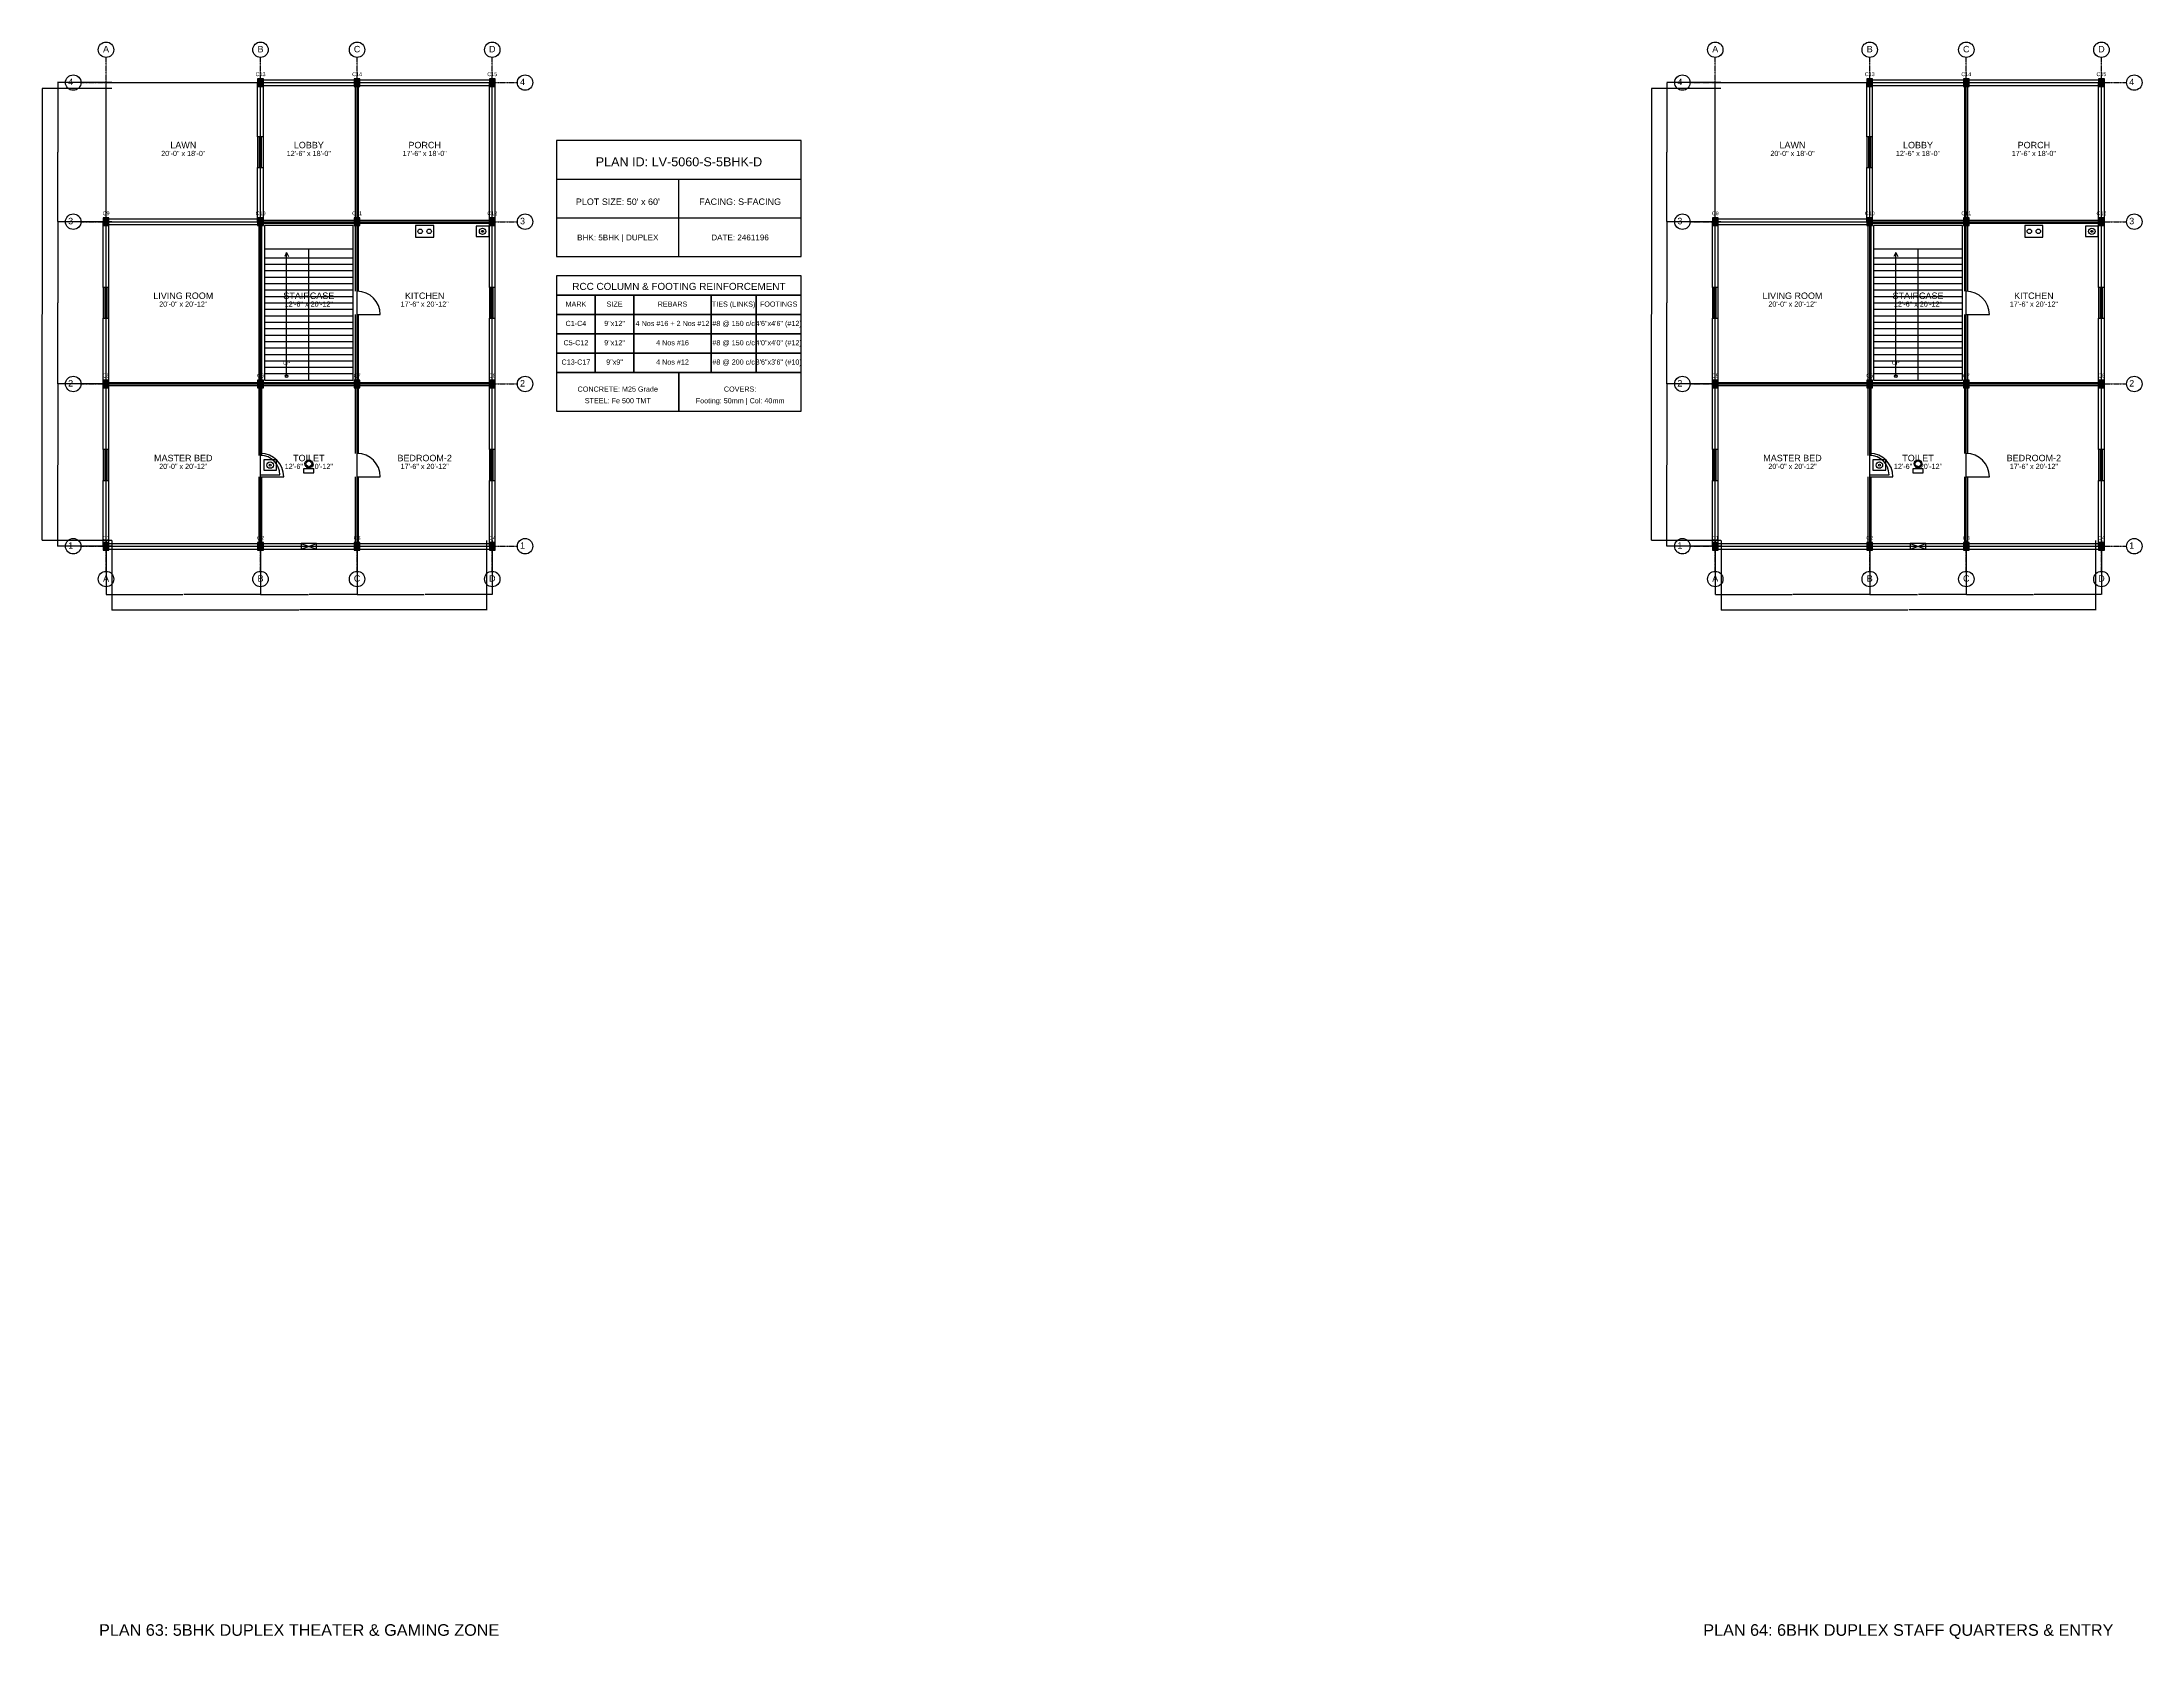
# Model space of a CAD drawing. Header units: inches. Extents: x -134 to 23580, y -99 to 23207.
# Drawn here: x 4900 to 8163, y 15803 to 18283 of the extents above; entities that cross this region are included whole.
import ezdxf
from ezdxf.enums import TextEntityAlignment as Align

# ---------------------------------------------------------------- set-up
doc = ezdxf.new("R2010")
doc.units = ezdxf.units.IN
doc.header["$MEASUREMENT"] = 0
doc.linetypes.add('CENTER', pattern=[2, 1.25, -0.25, 0.25, -0.25])
for name, color, linetype in [('A-COL-HATCH', 251, 'Continuous'), ('A-COLUMN', 1, 'Continuous'), ('A-DIM', 5, 'Continuous'), ('A-DOOR', 30, 'Continuous'), ('A-FIXTURE', 8, 'Continuous'), ('A-STAIR', 6, 'Continuous'), ('A-TEXT', 2, 'Continuous'), ('A-WALL-EXT', 7, 'Continuous'), ('A-WALL-INT', 9, 'Continuous'), ('A-WINDOW', 4, 'Continuous'), ('S-BEAM-FRAMING', 2, 'Continuous'), ('S-BUBBLE', 4, 'Continuous'), ('S-GRID-CENTER', 8, 'CENTER'), ('S-TABLE', 7, 'Continuous'), ('S-TEXT', 3, 'Continuous')]:
    doc.layers.add(name, color=color, linetype=linetype)
doc.styles.get("Standard").update_dxf_attribs({"font": 'arial.ttf'})
doc.dimstyles.get("Standard").update_dxf_attribs({"dimtxt": 0.18, "dimasz": 0.18, "dimexe": 0.18, "dimexo": 0.0625, "dimgap": 0.09, "dimtad": 0, "dimtih": 1, "dimtoh": 1, "dimdec": 4, "dimzin": 0, "dimdsep": 46, "dimtxsty": 'Standard', "dimcen": 0.09, "dimadec": 0, "dimazin": 0, "dimtfac": 1, "dimtdec": 4, "dimtofl": 0, "dimtmove": 0, "dimatfit": 3, "dimfxl": 1, "dimtolj": 1, "dimtzin": 0, "dimarcsym": 0})

# ---------------------------------------------------------------- blocks, each defined once
blk = doc.blocks.new('*D636')
at = {"layer": 'A-DIM', "color": 0, "lineweight": -2, "transparency": 16777216}
for p, q in [((5000, 17508.9), (5000, 17424.8)), ((5240, 17508.9), (5240, 17424.8)), ((5000.2, 17425), (5119.4, 17425)), ((5239.8, 17425), (5120.6, 17425))]:
    blk.add_line(p, q, dxfattribs=at)
at = {"layer": 'A-DIM', "color": 0, "transparency": 16777216}
for points in [[(5000.2, 17425), (5000.2, 17425), (5000, 17425)], [(5239.8, 17425), (5239.8, 17425), (5240, 17425)]]:
    blk.add_solid(points, dxfattribs=at)
at = {"layer": 'Defpoints', "color": 0, "transparency": 16777216}
for p in [(5000, 17509), (5240, 17509), (5240, 17425)]:
    blk.add_point(p, dxfattribs=at)
at = {"layer": 'A-DIM', "color": 0, "transparency": 16777216, "insert": (5120, 17425), "char_height": 0.18, "attachment_point": 5}
blk.add_mtext('\\A1;240.0000', dxfattribs=at)
blk = doc.blocks.new('*D637')
at = {"layer": 'A-DIM', "color": 0, "lineweight": -2, "transparency": 16777216}
for p, q in [((5240, 17508.9), (5240, 17424.8)), ((5390, 17508.9), (5390, 17424.8)), ((5240.2, 17425), (5314.4, 17425)), ((5389.8, 17425), (5315.6, 17425))]:
    blk.add_line(p, q, dxfattribs=at)
at = {"layer": 'A-DIM', "color": 0, "transparency": 16777216}
for points in [[(5240.2, 17425), (5240.2, 17425), (5240, 17425)], [(5389.8, 17425), (5389.8, 17425), (5390, 17425)]]:
    blk.add_solid(points, dxfattribs=at)
at = {"layer": 'Defpoints', "color": 0, "transparency": 16777216}
for p in [(5240, 17509), (5390, 17509), (5390, 17425)]:
    blk.add_point(p, dxfattribs=at)
at = {"layer": 'A-DIM', "color": 0, "transparency": 16777216, "insert": (5315, 17425), "char_height": 0.18, "attachment_point": 5}
blk.add_mtext('\\A1;150.0000', dxfattribs=at)
blk = doc.blocks.new('*D638')
at = {"layer": 'A-DIM', "color": 0, "lineweight": -2, "transparency": 16777216}
for p, q in [((5390, 17508.9), (5390, 17424.8)), ((5600, 17508.9), (5600, 17424.8)), ((5390.2, 17425), (5494.4, 17425)), ((5599.8, 17425), (5495.6, 17425))]:
    blk.add_line(p, q, dxfattribs=at)
at = {"layer": 'A-DIM', "color": 0, "transparency": 16777216}
for points in [[(5390.2, 17425), (5390.2, 17425), (5390, 17425)], [(5599.8, 17425), (5599.8, 17425), (5600, 17425)]]:
    blk.add_solid(points, dxfattribs=at)
at = {"layer": 'Defpoints', "color": 0, "transparency": 16777216}
for p in [(5390, 17509), (5600, 17509), (5600, 17425)]:
    blk.add_point(p, dxfattribs=at)
at = {"layer": 'A-DIM', "color": 0, "transparency": 16777216, "insert": (5495, 17425), "char_height": 0.18, "attachment_point": 5}
blk.add_mtext('\\A1;210.0000', dxfattribs=at)
blk = doc.blocks.new('*D639')
at = {"layer": 'A-DIM', "color": 0, "lineweight": -2, "transparency": 16777216}
for p, q in [((5009, 17508.9), (5009, 17400.8)), ((5591, 17508.9), (5591, 17400.8)), ((5009.2, 17401), (5299.4, 17401)), ((5590.8, 17401), (5300.6, 17401))]:
    blk.add_line(p, q, dxfattribs=at)
at = {"layer": 'A-DIM', "color": 0, "transparency": 16777216}
for points in [[(5009.2, 17401), (5009.2, 17401), (5009, 17401)], [(5590.8, 17401), (5590.8, 17401), (5591, 17401)]]:
    blk.add_solid(points, dxfattribs=at)
at = {"layer": 'Defpoints', "color": 0, "transparency": 16777216}
for p in [(5009, 17509), (5591, 17509), (5591, 17401)]:
    blk.add_point(p, dxfattribs=at)
at = {"layer": 'A-DIM', "color": 0, "transparency": 16777216, "insert": (5300, 17401), "char_height": 0.18, "attachment_point": 5}
blk.add_mtext('\\A1;582.0000', dxfattribs=at)
blk = doc.blocks.new('*D640')
at = {"layer": 'A-DIM', "color": 0, "lineweight": -2, "transparency": 16777216}
for p, q in [((5008.9, 17752), (4924.8, 17752)), ((4925, 17751.8), (4925, 17626.2)), ((4925, 17500.2), (4925, 17625.8)), ((5008.9, 17500), (4924.8, 17500))]:
    blk.add_line(p, q, dxfattribs=at)
at = {"layer": 'A-DIM', "color": 0, "transparency": 16777216}
for points in [[(4925, 17751.8), (4925, 17751.8), (4925, 17752)], [(4925, 17500.2), (4925, 17500.2), (4925, 17500)]]:
    blk.add_solid(points, dxfattribs=at)
at = {"layer": 'Defpoints', "color": 0, "transparency": 16777216}
for p in [(4925, 17752), (5009, 17752), (5009, 17500)]:
    blk.add_point(p, dxfattribs=at)
at = {"layer": 'A-DIM', "color": 0, "transparency": 16777216, "insert": (4925, 17626), "char_height": 0.18, "attachment_point": 5}
blk.add_mtext('\\A1;252.0000', dxfattribs=at)
blk = doc.blocks.new('*D641')
at = {"layer": 'A-DIM', "color": 0, "lineweight": -2, "transparency": 16777216}
for p, q in [((5008.9, 18004), (4924.8, 18004)), ((4925, 18003.8), (4925, 17878.2)), ((4925, 17752.2), (4925, 17877.8)), ((5008.9, 17752), (4924.8, 17752))]:
    blk.add_line(p, q, dxfattribs=at)
at = {"layer": 'A-DIM', "color": 0, "transparency": 16777216}
for points in [[(4925, 18003.8), (4925, 18003.8), (4925, 18004)], [(4925, 17752.2), (4925, 17752.2), (4925, 17752)]]:
    blk.add_solid(points, dxfattribs=at)
at = {"layer": 'Defpoints', "color": 0, "transparency": 16777216}
for p in [(4925, 18004), (5009, 18004), (5009, 17752)]:
    blk.add_point(p, dxfattribs=at)
at = {"layer": 'A-DIM', "color": 0, "transparency": 16777216, "insert": (4925, 17878), "char_height": 0.18, "attachment_point": 5}
blk.add_mtext('\\A1;252.0000', dxfattribs=at)
blk = doc.blocks.new('*D642')
at = {"layer": 'A-DIM', "color": 0, "lineweight": -2, "transparency": 16777216}
for p, q in [((5008.9, 18220), (4924.8, 18220)), ((4925, 18219.8), (4925, 18112.2)), ((4925, 18004.2), (4925, 18111.8)), ((5008.9, 18004), (4924.8, 18004))]:
    blk.add_line(p, q, dxfattribs=at)
at = {"layer": 'A-DIM', "color": 0, "transparency": 16777216}
for points in [[(4925, 18219.8), (4925, 18219.8), (4925, 18220)], [(4925, 18004.2), (4925, 18004.2), (4925, 18004)]]:
    blk.add_solid(points, dxfattribs=at)
at = {"layer": 'Defpoints', "color": 0, "transparency": 16777216}
for p in [(4925, 18220), (5009, 18220), (5009, 18004)]:
    blk.add_point(p, dxfattribs=at)
at = {"layer": 'A-DIM', "color": 0, "transparency": 16777216, "insert": (4925, 18112), "char_height": 0.18, "attachment_point": 5}
blk.add_mtext('\\A1;216.0000', dxfattribs=at)
blk = doc.blocks.new('*D643')
at = {"layer": 'A-DIM', "color": 0, "lineweight": -2, "transparency": 16777216}
for p, q in [((5008.9, 18211), (4900.8, 18211)), ((4901, 18210.8), (4901, 17860.2)), ((4901, 17509.2), (4901, 17859.8)), ((5008.9, 17509), (4900.8, 17509))]:
    blk.add_line(p, q, dxfattribs=at)
at = {"layer": 'A-DIM', "color": 0, "transparency": 16777216}
for points in [[(4901, 18210.8), (4901, 18210.8), (4901, 18211)], [(4901, 17509.2), (4901, 17509.2), (4901, 17509)]]:
    blk.add_solid(points, dxfattribs=at)
at = {"layer": 'Defpoints', "color": 0, "transparency": 16777216}
for p in [(4901, 18211), (5009, 18211), (5009, 17509)]:
    blk.add_point(p, dxfattribs=at)
at = {"layer": 'A-DIM', "color": 0, "transparency": 16777216, "insert": (4901, 17860), "char_height": 0.18, "attachment_point": 5}
blk.add_mtext('\\A1;702.0000', dxfattribs=at)
blk = doc.blocks.new('*D644')
at = {"layer": 'A-DIM', "color": 0, "lineweight": -2, "transparency": 16777216}
for p, q in [((7500, 17508.9), (7500, 17424.8)), ((7740, 17508.9), (7740, 17424.8)), ((7500.2, 17425), (7619.4, 17425)), ((7739.8, 17425), (7620.6, 17425))]:
    blk.add_line(p, q, dxfattribs=at)
at = {"layer": 'A-DIM', "color": 0, "transparency": 16777216}
for points in [[(7500.2, 17425), (7500.2, 17425), (7500, 17425)], [(7739.8, 17425), (7739.8, 17425), (7740, 17425)]]:
    blk.add_solid(points, dxfattribs=at)
at = {"layer": 'Defpoints', "color": 0, "transparency": 16777216}
for p in [(7500, 17509), (7740, 17509), (7740, 17425)]:
    blk.add_point(p, dxfattribs=at)
at = {"layer": 'A-DIM', "color": 0, "transparency": 16777216, "insert": (7620, 17425), "char_height": 0.18, "attachment_point": 5}
blk.add_mtext('\\A1;240.0000', dxfattribs=at)
blk = doc.blocks.new('*D645')
at = {"layer": 'A-DIM', "color": 0, "lineweight": -2, "transparency": 16777216}
for p, q in [((7740, 17508.9), (7740, 17424.8)), ((7890, 17508.9), (7890, 17424.8)), ((7740.2, 17425), (7814.4, 17425)), ((7889.8, 17425), (7815.6, 17425))]:
    blk.add_line(p, q, dxfattribs=at)
at = {"layer": 'A-DIM', "color": 0, "transparency": 16777216}
for points in [[(7740.2, 17425), (7740.2, 17425), (7740, 17425)], [(7889.8, 17425), (7889.8, 17425), (7890, 17425)]]:
    blk.add_solid(points, dxfattribs=at)
at = {"layer": 'Defpoints', "color": 0, "transparency": 16777216}
for p in [(7740, 17509), (7890, 17509), (7890, 17425)]:
    blk.add_point(p, dxfattribs=at)
at = {"layer": 'A-DIM', "color": 0, "transparency": 16777216, "insert": (7815, 17425), "char_height": 0.18, "attachment_point": 5}
blk.add_mtext('\\A1;150.0000', dxfattribs=at)
blk = doc.blocks.new('*D646')
at = {"layer": 'A-DIM', "color": 0, "lineweight": -2, "transparency": 16777216}
for p, q in [((7890, 17508.9), (7890, 17424.8)), ((8100, 17508.9), (8100, 17424.8)), ((7890.2, 17425), (7994.4, 17425)), ((8099.8, 17425), (7995.6, 17425))]:
    blk.add_line(p, q, dxfattribs=at)
at = {"layer": 'A-DIM', "color": 0, "transparency": 16777216}
for points in [[(7890.2, 17425), (7890.2, 17425), (7890, 17425)], [(8099.8, 17425), (8099.8, 17425), (8100, 17425)]]:
    blk.add_solid(points, dxfattribs=at)
at = {"layer": 'Defpoints', "color": 0, "transparency": 16777216}
for p in [(7890, 17509), (8100, 17509), (8100, 17425)]:
    blk.add_point(p, dxfattribs=at)
at = {"layer": 'A-DIM', "color": 0, "transparency": 16777216, "insert": (7995, 17425), "char_height": 0.18, "attachment_point": 5}
blk.add_mtext('\\A1;210.0000', dxfattribs=at)
blk = doc.blocks.new('*D647')
at = {"layer": 'A-DIM', "color": 0, "lineweight": -2, "transparency": 16777216}
for p, q in [((7509, 17508.9), (7509, 17400.8)), ((8091, 17508.9), (8091, 17400.8)), ((7509.2, 17401), (7799.4, 17401)), ((8090.8, 17401), (7800.6, 17401))]:
    blk.add_line(p, q, dxfattribs=at)
at = {"layer": 'A-DIM', "color": 0, "transparency": 16777216}
for points in [[(7509.2, 17401), (7509.2, 17401), (7509, 17401)], [(8090.8, 17401), (8090.8, 17401), (8091, 17401)]]:
    blk.add_solid(points, dxfattribs=at)
at = {"layer": 'Defpoints', "color": 0, "transparency": 16777216}
for p in [(7509, 17509), (8091, 17509), (8091, 17401)]:
    blk.add_point(p, dxfattribs=at)
at = {"layer": 'A-DIM', "color": 0, "transparency": 16777216, "insert": (7800, 17401), "char_height": 0.18, "attachment_point": 5}
blk.add_mtext('\\A1;582.0000', dxfattribs=at)
blk = doc.blocks.new('*D648')
at = {"layer": 'A-DIM', "color": 0, "lineweight": -2, "transparency": 16777216}
for p, q in [((7508.9, 17752), (7424.8, 17752)), ((7425, 17751.8), (7425, 17626.2)), ((7425, 17500.2), (7425, 17625.8)), ((7508.9, 17500), (7424.8, 17500))]:
    blk.add_line(p, q, dxfattribs=at)
at = {"layer": 'A-DIM', "color": 0, "transparency": 16777216}
for points in [[(7425, 17751.8), (7425, 17751.8), (7425, 17752)], [(7425, 17500.2), (7425, 17500.2), (7425, 17500)]]:
    blk.add_solid(points, dxfattribs=at)
at = {"layer": 'Defpoints', "color": 0, "transparency": 16777216}
for p in [(7425, 17752), (7509, 17752), (7509, 17500)]:
    blk.add_point(p, dxfattribs=at)
at = {"layer": 'A-DIM', "color": 0, "transparency": 16777216, "insert": (7425, 17626), "char_height": 0.18, "attachment_point": 5}
blk.add_mtext('\\A1;252.0000', dxfattribs=at)
blk = doc.blocks.new('*D649')
at = {"layer": 'A-DIM', "color": 0, "lineweight": -2, "transparency": 16777216}
for p, q in [((7508.9, 18004), (7424.8, 18004)), ((7425, 18003.8), (7425, 17878.2)), ((7425, 17752.2), (7425, 17877.8)), ((7508.9, 17752), (7424.8, 17752))]:
    blk.add_line(p, q, dxfattribs=at)
at = {"layer": 'A-DIM', "color": 0, "transparency": 16777216}
for points in [[(7425, 18003.8), (7425, 18003.8), (7425, 18004)], [(7425, 17752.2), (7425, 17752.2), (7425, 17752)]]:
    blk.add_solid(points, dxfattribs=at)
at = {"layer": 'Defpoints', "color": 0, "transparency": 16777216}
for p in [(7425, 18004), (7509, 18004), (7509, 17752)]:
    blk.add_point(p, dxfattribs=at)
at = {"layer": 'A-DIM', "color": 0, "transparency": 16777216, "insert": (7425, 17878), "char_height": 0.18, "attachment_point": 5}
blk.add_mtext('\\A1;252.0000', dxfattribs=at)
blk = doc.blocks.new('*D650')
at = {"layer": 'A-DIM', "color": 0, "lineweight": -2, "transparency": 16777216}
for p, q in [((7508.9, 18220), (7424.8, 18220)), ((7425, 18219.8), (7425, 18112.2)), ((7425, 18004.2), (7425, 18111.8)), ((7508.9, 18004), (7424.8, 18004))]:
    blk.add_line(p, q, dxfattribs=at)
at = {"layer": 'A-DIM', "color": 0, "transparency": 16777216}
for points in [[(7425, 18219.8), (7425, 18219.8), (7425, 18220)], [(7425, 18004.2), (7425, 18004.2), (7425, 18004)]]:
    blk.add_solid(points, dxfattribs=at)
at = {"layer": 'Defpoints', "color": 0, "transparency": 16777216}
for p in [(7425, 18220), (7509, 18220), (7509, 18004)]:
    blk.add_point(p, dxfattribs=at)
at = {"layer": 'A-DIM', "color": 0, "transparency": 16777216, "insert": (7425, 18112), "char_height": 0.18, "attachment_point": 5}
blk.add_mtext('\\A1;216.0000', dxfattribs=at)
blk = doc.blocks.new('*D651')
at = {"layer": 'A-DIM', "color": 0, "lineweight": -2, "transparency": 16777216}
for p, q in [((7508.9, 18211), (7400.8, 18211)), ((7401, 18210.8), (7401, 17860.2)), ((7401, 17509.2), (7401, 17859.8)), ((7508.9, 17509), (7400.8, 17509))]:
    blk.add_line(p, q, dxfattribs=at)
at = {"layer": 'A-DIM', "color": 0, "transparency": 16777216}
for points in [[(7401, 18210.8), (7401, 18210.8), (7401, 18211)], [(7401, 17509.2), (7401, 17509.2), (7401, 17509)]]:
    blk.add_solid(points, dxfattribs=at)
at = {"layer": 'Defpoints', "color": 0, "transparency": 16777216}
for p in [(7401, 18211), (7509, 18211), (7509, 17509)]:
    blk.add_point(p, dxfattribs=at)
at = {"layer": 'A-DIM', "color": 0, "transparency": 16777216, "insert": (7401, 17860), "char_height": 0.18, "attachment_point": 5}
blk.add_mtext('\\A1;702.0000', dxfattribs=at)

msp = doc.modelspace()

# ---------------------------------------------------------------- linework, layer by layer
at = {"layer": 'A-COL-HATCH'}
for points in [[(5235.5, 18214), (5244.5, 18214), (5235.5, 18226), (5244.5, 18226)], [(5385.5, 18214), (5394.5, 18214), (5385.5, 18226), (5394.5, 18226)], [(5595.5, 18214), (5604.5, 18214), (5595.5, 18226), (5604.5, 18226)], [(7735.5, 18214), (7744.5, 18214), (7735.5, 18226), (7744.5, 18226)], [(7885.5, 18214), (7894.5, 18214), (7885.5, 18226), (7894.5, 18226)], [(8095.5, 18214), (8104.5, 18214), (8095.5, 18226), (8104.5, 18226)], [(4995.5, 17998), (5004.5, 17998), (4995.5, 18010), (5004.5, 18010)], [(5235.5, 17998), (5244.5, 17998), (5235.5, 18010), (5244.5, 18010)], [(5385.5, 17998), (5394.5, 17998), (5385.5, 18010), (5394.5, 18010)], [(5595.5, 17998), (5604.5, 17998), (5595.5, 18010), (5604.5, 18010)], [(7495.5, 17998), (7504.5, 17998), (7495.5, 18010), (7504.5, 18010)], [(7735.5, 17998), (7744.5, 17998), (7735.5, 18010), (7744.5, 18010)], [(7885.5, 17998), (7894.5, 17998), (7885.5, 18010), (7894.5, 18010)], [(8095.5, 17998), (8104.5, 17998), (8095.5, 18010), (8104.5, 18010)], [(4995.5, 17746), (5004.5, 17746), (4995.5, 17758), (5004.5, 17758)], [(5235.5, 17746), (5244.5, 17746), (5235.5, 17758), (5244.5, 17758)], [(5385.5, 17746), (5394.5, 17746), (5385.5, 17758), (5394.5, 17758)], [(5595.5, 17746), (5604.5, 17746), (5595.5, 17758), (5604.5, 17758)], [(7495.5, 17746), (7504.5, 17746), (7495.5, 17758), (7504.5, 17758)], [(7735.5, 17746), (7744.5, 17746), (7735.5, 17758), (7744.5, 17758)], [(7885.5, 17746), (7894.5, 17746), (7885.5, 17758), (7894.5, 17758)], [(8095.5, 17746), (8104.5, 17746), (8095.5, 17758), (8104.5, 17758)], [(4995.5, 17494), (5004.5, 17494), (4995.5, 17506), (5004.5, 17506)], [(5235.5, 17494), (5244.5, 17494), (5235.5, 17506), (5244.5, 17506)], [(5385.5, 17494), (5394.5, 17494), (5385.5, 17506), (5394.5, 17506)], [(5595.5, 17494), (5604.5, 17494), (5595.5, 17506), (5604.5, 17506)], [(7495.5, 17494), (7504.5, 17494), (7495.5, 17506), (7504.5, 17506)], [(7735.5, 17494), (7744.5, 17494), (7735.5, 17506), (7744.5, 17506)], [(7885.5, 17494), (7894.5, 17494), (7885.5, 17506), (7894.5, 17506)], [(8095.5, 17494), (8104.5, 17494), (8095.5, 17506), (8104.5, 17506)]]:
    msp.add_solid(points, dxfattribs=at)
at = {"layer": 'A-COLUMN'}
for points in [[(5235.5, 18214), (5244.5, 18214), (5244.5, 18226), (5235.5, 18226)], [(5385.5, 18214), (5394.5, 18214), (5394.5, 18226), (5385.5, 18226)], [(5595.5, 18214), (5604.5, 18214), (5604.5, 18226), (5595.5, 18226)], [(7735.5, 18214), (7744.5, 18214), (7744.5, 18226), (7735.5, 18226)], [(7885.5, 18214), (7894.5, 18214), (7894.5, 18226), (7885.5, 18226)], [(8095.5, 18214), (8104.5, 18214), (8104.5, 18226), (8095.5, 18226)], [(4995.5, 17998), (5004.5, 17998), (5004.5, 18010), (4995.5, 18010)], [(5235.5, 17998), (5244.5, 17998), (5244.5, 18010), (5235.5, 18010)], [(5385.5, 17998), (5394.5, 17998), (5394.5, 18010), (5385.5, 18010)], [(5595.5, 17998), (5604.5, 17998), (5604.5, 18010), (5595.5, 18010)], [(7495.5, 17998), (7504.5, 17998), (7504.5, 18010), (7495.5, 18010)], [(7735.5, 17998), (7744.5, 17998), (7744.5, 18010), (7735.5, 18010)], [(7885.5, 17998), (7894.5, 17998), (7894.5, 18010), (7885.5, 18010)], [(8095.5, 17998), (8104.5, 17998), (8104.5, 18010), (8095.5, 18010)], [(4995.5, 17746), (5004.5, 17746), (5004.5, 17758), (4995.5, 17758)], [(5235.5, 17746), (5244.5, 17746), (5244.5, 17758), (5235.5, 17758)], [(5385.5, 17746), (5394.5, 17746), (5394.5, 17758), (5385.5, 17758)], [(5595.5, 17746), (5604.5, 17746), (5604.5, 17758), (5595.5, 17758)], [(7495.5, 17746), (7504.5, 17746), (7504.5, 17758), (7495.5, 17758)], [(7735.5, 17746), (7744.5, 17746), (7744.5, 17758), (7735.5, 17758)], [(7885.5, 17746), (7894.5, 17746), (7894.5, 17758), (7885.5, 17758)], [(8095.5, 17746), (8104.5, 17746), (8104.5, 17758), (8095.5, 17758)], [(4995.5, 17494), (5004.5, 17494), (5004.5, 17506), (4995.5, 17506)], [(5235.5, 17494), (5244.5, 17494), (5244.5, 17506), (5235.5, 17506)], [(5385.5, 17494), (5394.5, 17494), (5394.5, 17506), (5385.5, 17506)], [(5595.5, 17494), (5604.5, 17494), (5604.5, 17506), (5595.5, 17506)], [(7495.5, 17494), (7504.5, 17494), (7504.5, 17506), (7495.5, 17506)], [(7735.5, 17494), (7744.5, 17494), (7744.5, 17506), (7735.5, 17506)], [(7885.5, 17494), (7894.5, 17494), (7894.5, 17506), (7885.5, 17506)], [(8095.5, 17494), (8104.5, 17494), (8104.5, 17506), (8095.5, 17506)]]:
    msp.add_lwpolyline(points, close=True, dxfattribs=at)
at = {"layer": 'A-DOOR'}
for p, q in [((5390, 17860), (5426, 17860)), ((7890, 17860), (7926, 17860)), ((5240, 17611), (5270, 17611)), ((5240, 17608), (5276, 17608)), ((5390, 17608), (5426, 17608)), ((7740, 17611), (7770, 17611)), ((7740, 17608), (7776, 17608)), ((7890, 17608), (7926, 17608))]:
    msp.add_line(p, q, dxfattribs=at)
for centre, radius in [((5390, 17860), 36), ((7890, 17860), 36), ((5240, 17608), 36), ((5240, 17611), 30), ((5390, 17608), 36), ((7740, 17608), 36), ((7740, 17611), 30), ((7890, 17608), 36)]:
    msp.add_arc(centre, radius, 0, 90, dxfattribs=at)
at = {"layer": 'A-FIXTURE'}
for points in [[(5481, 17980), (5509, 17980), (5509, 17998), (5481, 17998)], [(5575, 17981), (5595, 17981), (5595, 17997), (5575, 17997)], [(7981, 17980), (8009, 17980), (8009, 17998), (7981, 17998)], [(8075, 17981), (8095, 17981), (8095, 17997), (8075, 17997)], [(5245, 17618), (5265, 17618), (5265, 17634), (5245, 17634)], [(5307, 17614), (5323, 17614), (5323, 17620), (5307, 17620)], [(7745, 17618), (7765, 17618), (7765, 17634), (7745, 17634)], [(7807, 17614), (7823, 17614), (7823, 17620), (7807, 17620)]]:
    msp.add_lwpolyline(points, close=True, dxfattribs=at)
for centre, radius in [((5488, 17989), 3.5), ((5502, 17989), 3.5), ((5585, 17989), 5), ((5585, 17989), 1.5), ((7988, 17989), 3.5), ((8002, 17989), 3.5), ((8085, 17989), 5), ((8085, 17989), 1.5), ((5255, 17626), 5), ((5255, 17626), 1.5), ((5315, 17628), 6), ((5315, 17628), 4.5), ((7755, 17626), 5), ((7755, 17626), 1.5), ((7815, 17628), 6), ((7815, 17628), 4.5)]:
    msp.add_circle(centre, radius, dxfattribs=at)
at = {"layer": 'A-STAIR'}
for p, q in [((5246, 17962), (5384, 17962)), ((5246, 17948), (5315, 17948)), ((5280.5, 17956), (5277.5, 17950)), ((5280.5, 17764), (5280.5, 17956)), ((5280.5, 17956), (5283.5, 17950)), ((5315, 17758), (5315, 17962)), ((5315, 17948), (5384, 17948)), ((7746, 17962), (7884, 17962)), ((7746, 17948), (7815, 17948)), ((7780.5, 17956), (7777.5, 17950)), ((7780.5, 17764), (7780.5, 17956)), ((7780.5, 17956), (7783.5, 17950)), ((7815, 17758), (7815, 17962)), ((7815, 17948), (7884, 17948)), ((5246, 17938), (5315, 17938)), ((5246, 17928), (5315, 17928)), ((5246, 17918), (5315, 17918)), ((5315, 17938), (5384, 17938)), ((5315, 17928), (5384, 17928)), ((5315, 17918), (5384, 17918)), ((7746, 17938), (7815, 17938)), ((7746, 17928), (7815, 17928)), ((7746, 17918), (7815, 17918)), ((7815, 17938), (7884, 17938)), ((7815, 17928), (7884, 17928)), ((7815, 17918), (7884, 17918)), ((5246, 17908), (5315, 17908)), ((5246, 17898), (5315, 17898)), ((5246, 17888), (5315, 17888)), ((5315, 17908), (5384, 17908)), ((5315, 17898), (5384, 17898)), ((5315, 17888), (5384, 17888)), ((7746, 17908), (7815, 17908)), ((7746, 17898), (7815, 17898)), ((7746, 17888), (7815, 17888)), ((7815, 17908), (7884, 17908)), ((7815, 17898), (7884, 17898)), ((7815, 17888), (7884, 17888)), ((5246, 17878), (5315, 17878)), ((5246, 17868), (5315, 17868)), ((5246, 17858), (5315, 17858)), ((5246, 17848), (5315, 17848)), ((5315, 17878), (5384, 17878)), ((5315, 17868), (5384, 17868)), ((5315, 17858), (5384, 17858)), ((5315, 17848), (5384, 17848)), ((7746, 17878), (7815, 17878)), ((7746, 17868), (7815, 17868)), ((7746, 17858), (7815, 17858)), ((7746, 17848), (7815, 17848)), ((7815, 17878), (7884, 17878)), ((7815, 17868), (7884, 17868)), ((7815, 17858), (7884, 17858)), ((7815, 17848), (7884, 17848)), ((5246, 17838), (5315, 17838)), ((5246, 17828), (5315, 17828)), ((5246, 17818), (5315, 17818)), ((5315, 17838), (5384, 17838)), ((5315, 17828), (5384, 17828)), ((5315, 17818), (5384, 17818)), ((7746, 17838), (7815, 17838)), ((7746, 17828), (7815, 17828)), ((7746, 17818), (7815, 17818)), ((7815, 17838), (7884, 17838)), ((7815, 17828), (7884, 17828)), ((7815, 17818), (7884, 17818)), ((5246, 17808), (5315, 17808)), ((5246, 17798), (5315, 17798)), ((5246, 17788), (5315, 17788)), ((5315, 17808), (5384, 17808)), ((5315, 17798), (5384, 17798)), ((5315, 17788), (5384, 17788)), ((7746, 17808), (7815, 17808)), ((7746, 17798), (7815, 17798)), ((7746, 17788), (7815, 17788)), ((7815, 17808), (7884, 17808)), ((7815, 17798), (7884, 17798)), ((7815, 17788), (7884, 17788)), ((5246, 17778), (5315, 17778)), ((5246, 17768), (5315, 17768)), ((5315, 17778), (5384, 17778)), ((5315, 17768), (5384, 17768)), ((7746, 17778), (7815, 17778)), ((7746, 17768), (7815, 17768)), ((7815, 17778), (7884, 17778)), ((7815, 17768), (7884, 17768))]:
    msp.add_line(p, q, dxfattribs=at)
for points in [[(5246, 17758), (5384, 17758), (5384, 17998), (5246, 17998)], [(7746, 17758), (7884, 17758), (7884, 17998), (7746, 17998)]]:
    msp.add_lwpolyline(points, close=True, dxfattribs=at)
for centre in [(5280.5, 17764), (7780.5, 17764)]:
    msp.add_circle(centre, 2, dxfattribs=at)
at = {"layer": 'A-WALL-EXT'}
for p, q in [((5235.5, 18136), (5235.5, 18220)), ((5240, 18224.5), (5390, 18224.5)), ((5240, 18215.5), (5390, 18215.5)), ((5244.5, 18136), (5244.5, 18220)), ((5390, 18224.5), (5600, 18224.5)), ((5390, 18215.5), (5600, 18215.5)), ((5595.5, 18004), (5595.5, 18220)), ((5604.5, 18004), (5604.5, 18220)), ((7735.5, 18136), (7735.5, 18220)), ((7740, 18224.5), (7890, 18224.5)), ((7740, 18215.5), (7890, 18215.5)), ((7744.5, 18136), (7744.5, 18220)), ((7890, 18224.5), (8100, 18224.5)), ((7890, 18215.5), (8100, 18215.5)), ((8095.5, 18004), (8095.5, 18220)), ((8104.5, 18004), (8104.5, 18220)), ((5235.5, 18004), (5235.5, 18088)), ((5244.5, 18004), (5244.5, 18088)), ((7735.5, 18004), (7735.5, 18088)), ((7744.5, 18004), (7744.5, 18088)), ((5700, 18070), (6080, 18070)), ((5890, 17950), (5890, 18070)), ((5700, 18010), (6080, 18010)), ((4995.5, 17902), (4995.5, 18004)), ((5000, 18008.5), (5240, 18008.5)), ((5000, 17999.5), (5240, 17999.5)), ((5004.5, 17902), (5004.5, 18004)), ((5595.5, 17902), (5595.5, 18004)), ((5604.5, 17902), (5604.5, 18004)), ((7495.5, 17902), (7495.5, 18004)), ((7500, 18008.5), (7740, 18008.5)), ((7500, 17999.5), (7740, 17999.5)), ((7504.5, 17902), (7504.5, 18004)), ((8095.5, 17902), (8095.5, 18004)), ((8104.5, 17902), (8104.5, 18004)), ((4995.5, 17752), (4995.5, 17854)), ((5004.5, 17752), (5004.5, 17854)), ((5595.5, 17752), (5595.5, 17854)), ((5604.5, 17752), (5604.5, 17854)), ((7495.5, 17752), (7495.5, 17854)), ((7504.5, 17752), (7504.5, 17854)), ((8095.5, 17752), (8095.5, 17854)), ((8104.5, 17752), (8104.5, 17854)), ((4995.5, 17650), (4995.5, 17752)), ((5004.5, 17650), (5004.5, 17752)), ((5595.5, 17650), (5595.5, 17752)), ((5604.5, 17650), (5604.5, 17752)), ((7495.5, 17650), (7495.5, 17752)), ((7504.5, 17650), (7504.5, 17752)), ((8095.5, 17650), (8095.5, 17752)), ((8104.5, 17650), (8104.5, 17752)), ((4995.5, 17500), (4995.5, 17602)), ((5004.5, 17500), (5004.5, 17602)), ((5595.5, 17500), (5595.5, 17602)), ((5604.5, 17500), (5604.5, 17602)), ((7495.5, 17500), (7495.5, 17602)), ((7504.5, 17500), (7504.5, 17602)), ((8095.5, 17500), (8095.5, 17602)), ((8104.5, 17500), (8104.5, 17602)), ((5000, 17504.5), (5240, 17504.5)), ((5000, 17495.5), (5240, 17495.5)), ((5240, 17504.5), (5303, 17504.5)), ((5240, 17495.5), (5303, 17495.5)), ((5327, 17504.5), (5390, 17504.5)), ((5327, 17495.5), (5390, 17495.5)), ((5390, 17504.5), (5600, 17504.5)), ((5390, 17495.5), (5600, 17495.5)), ((7500, 17504.5), (7740, 17504.5)), ((7500, 17495.5), (7740, 17495.5)), ((7740, 17504.5), (7803, 17504.5)), ((7740, 17495.5), (7803, 17495.5)), ((7827, 17504.5), (7890, 17504.5)), ((7827, 17495.5), (7890, 17495.5)), ((7890, 17504.5), (8100, 17504.5)), ((7890, 17495.5), (8100, 17495.5))]:
    msp.add_line(p, q, dxfattribs=at)
msp.add_lwpolyline([(5700, 17950), (6080, 17950), (6080, 18130), (5700, 18130)], close=True, dxfattribs=at)
at = {"layer": 'A-WALL-INT'}
for p, q in [((5387.75, 18004), (5387.75, 18220)), ((5392.25, 18004), (5392.25, 18220)), ((7887.75, 18004), (7887.75, 18220)), ((7892.25, 18004), (7892.25, 18220)), ((5237.75, 17752), (5237.75, 18004)), ((5240, 18006.25), (5390, 18006.25)), ((5240, 18001.75), (5390, 18001.75)), ((5242.25, 17752), (5242.25, 18004)), ((5387.75, 17896), (5387.75, 18004)), ((5390, 18006.25), (5600, 18006.25)), ((5390, 18001.75), (5600, 18001.75)), ((5392.25, 17896), (5392.25, 18004)), ((7737.75, 17752), (7737.75, 18004)), ((7740, 18006.25), (7890, 18006.25)), ((7740, 18001.75), (7890, 18001.75)), ((7742.25, 17752), (7742.25, 18004)), ((7887.75, 17896), (7887.75, 18004)), ((7890, 18006.25), (8100, 18006.25)), ((7890, 18001.75), (8100, 18001.75)), ((7892.25, 17896), (7892.25, 18004)), ((5387.75, 17752), (5387.75, 17860)), ((5392.25, 17752), (5392.25, 17860)), ((7887.75, 17752), (7887.75, 17860)), ((7892.25, 17752), (7892.25, 17860)), ((5000, 17754.25), (5240, 17754.25)), ((5000, 17749.75), (5240, 17749.75)), ((5237.75, 17641), (5237.75, 17752)), ((5240, 17754.25), (5390, 17754.25)), ((5240, 17749.75), (5390, 17749.75)), ((5242.25, 17641), (5242.25, 17752)), ((5387.75, 17644), (5387.75, 17752)), ((5390, 17754.25), (5600, 17754.25)), ((5390, 17749.75), (5600, 17749.75)), ((5392.25, 17644), (5392.25, 17752)), ((7500, 17754.25), (7740, 17754.25)), ((7500, 17749.75), (7740, 17749.75)), ((7737.75, 17641), (7737.75, 17752)), ((7740, 17754.25), (7890, 17754.25)), ((7740, 17749.75), (7890, 17749.75)), ((7742.25, 17641), (7742.25, 17752)), ((7887.75, 17644), (7887.75, 17752)), ((7890, 17754.25), (8100, 17754.25)), ((7890, 17749.75), (8100, 17749.75)), ((7892.25, 17644), (7892.25, 17752)), ((5237.75, 17500), (5237.75, 17608)), ((5242.25, 17500), (5242.25, 17608)), ((5387.75, 17500), (5387.75, 17608)), ((5392.25, 17500), (5392.25, 17608)), ((7737.75, 17500), (7737.75, 17608)), ((7742.25, 17500), (7742.25, 17608)), ((7887.75, 17500), (7887.75, 17608)), ((7892.25, 17500), (7892.25, 17608))]:
    msp.add_line(p, q, dxfattribs=at)
at = {"layer": 'A-WINDOW'}
for p, q in [((5238.5, 18088), (5238.5, 18136)), ((5241.5, 18088), (5241.5, 18136)), ((7738.5, 18088), (7738.5, 18136)), ((7741.5, 18088), (7741.5, 18136)), ((4998.5, 17854), (4998.5, 17902)), ((5001.5, 17854), (5001.5, 17902)), ((5598.5, 17854), (5598.5, 17902)), ((5601.5, 17854), (5601.5, 17902)), ((7498.5, 17854), (7498.5, 17902)), ((7501.5, 17854), (7501.5, 17902)), ((8098.5, 17854), (8098.5, 17902)), ((8101.5, 17854), (8101.5, 17902)), ((4998.5, 17602), (4998.5, 17650)), ((5001.5, 17602), (5001.5, 17650)), ((5598.5, 17602), (5598.5, 17650)), ((5601.5, 17602), (5601.5, 17650)), ((7498.5, 17602), (7498.5, 17650)), ((7501.5, 17602), (7501.5, 17650)), ((8098.5, 17602), (8098.5, 17650)), ((8101.5, 17602), (8101.5, 17650)), ((5303, 17495.5), (5327, 17504.5)), ((5303, 17504.5), (5327, 17495.5)), ((7803, 17495.5), (7827, 17504.5)), ((7803, 17504.5), (7827, 17495.5))]:
    msp.add_line(p, q, dxfattribs=at)
for points in [[(5235.5, 18088), (5244.5, 18088), (5244.5, 18136), (5235.5, 18136)], [(7735.5, 18088), (7744.5, 18088), (7744.5, 18136), (7735.5, 18136)], [(4995.5, 17854), (5004.5, 17854), (5004.5, 17902), (4995.5, 17902)], [(5595.5, 17854), (5604.5, 17854), (5604.5, 17902), (5595.5, 17902)], [(7495.5, 17854), (7504.5, 17854), (7504.5, 17902), (7495.5, 17902)], [(8095.5, 17854), (8104.5, 17854), (8104.5, 17902), (8095.5, 17902)], [(4995.5, 17602), (5004.5, 17602), (5004.5, 17650), (4995.5, 17650)], [(5595.5, 17602), (5604.5, 17602), (5604.5, 17650), (5595.5, 17650)], [(7495.5, 17602), (7504.5, 17602), (7504.5, 17650), (7495.5, 17650)], [(8095.5, 17602), (8104.5, 17602), (8104.5, 17650), (8095.5, 17650)], [(5303, 17495.5), (5327, 17495.5), (5327, 17504.5), (5303, 17504.5)], [(7803, 17495.5), (7827, 17495.5), (7827, 17504.5), (7803, 17504.5)]]:
    msp.add_lwpolyline(points, close=True, dxfattribs=at)
at = {"layer": 'S-BEAM-FRAMING'}
for p, q in [((5000, 17500), (5000, 18220)), ((5000, 18220), (5600, 18220)), ((5240, 17500), (5240, 18220)), ((5390, 17500), (5390, 18220)), ((5600, 17500), (5600, 18220)), ((7500, 17500), (7500, 18220)), ((7500, 18220), (8100, 18220)), ((7740, 17500), (7740, 18220)), ((7890, 17500), (7890, 18220)), ((8100, 17500), (8100, 18220)), ((5000, 18004), (5600, 18004)), ((7500, 18004), (8100, 18004)), ((5000, 17752), (5600, 17752)), ((7500, 17752), (8100, 17752)), ((5000, 17500), (5600, 17500)), ((7500, 17500), (8100, 17500))]:
    msp.add_line(p, q, dxfattribs=at)
at = {"layer": 'S-BUBBLE'}
for centre in [(5000, 18271), (5240, 18271), (5390, 18271), (5600, 18271), (7500, 18271), (7740, 18271), (7890, 18271), (8100, 18271), (4949, 18220), (5651, 18220), (7449, 18220), (8151, 18220), (4949, 18004), (5651, 18004), (7449, 18004), (8151, 18004), (4949, 17752), (5651, 17752), (7449, 17752), (8151, 17752), (4949, 17500), (5651, 17500), (7449, 17500), (8151, 17500), (5000, 17449), (5240, 17449), (5390, 17449), (5600, 17449), (7500, 17449), (7740, 17449), (7890, 17449), (8100, 17449)]:
    msp.add_circle(centre, 12, dxfattribs=at)
at = {"layer": 'S-GRID-CENTER'}
for p, q in [((5000, 17461), (5000, 18259)), ((5240, 17461), (5240, 18259)), ((5390, 17461), (5390, 18259)), ((5600, 17461), (5600, 18259)), ((7500, 17461), (7500, 18259)), ((7740, 17461), (7740, 18259)), ((7890, 17461), (7890, 18259)), ((8100, 17461), (8100, 18259)), ((4961, 18220), (5639, 18220)), ((7461, 18220), (8139, 18220)), ((4961, 18004), (5639, 18004)), ((7461, 18004), (8139, 18004)), ((4961, 17752), (5639, 17752)), ((7461, 17752), (8139, 17752)), ((4961, 17500), (5639, 17500)), ((7461, 17500), (8139, 17500))]:
    msp.add_line(p, q, dxfattribs=at)
at = {"layer": 'S-TABLE'}
for points in [[(5700, 17890), (6080, 17890), (6080, 17920), (5700, 17920)], [(5700, 17860), (5760, 17860), (5760, 17890), (5700, 17890)], [(5760, 17860), (5820, 17860), (5820, 17890), (5760, 17890)], [(5820, 17860), (5940, 17860), (5940, 17890), (5820, 17890)], [(5940, 17860), (6010, 17860), (6010, 17890), (5940, 17890)], [(6010, 17860), (6080, 17860), (6080, 17890), (6010, 17890)], [(5700, 17830), (5760, 17830), (5760, 17860), (5700, 17860)], [(5760, 17830), (5820, 17830), (5820, 17860), (5760, 17860)], [(5820, 17830), (5940, 17830), (5940, 17860), (5820, 17860)], [(5940, 17830), (6010, 17830), (6010, 17860), (5940, 17860)], [(6010, 17830), (6080, 17830), (6080, 17860), (6010, 17860)], [(5700, 17800), (5760, 17800), (5760, 17830), (5700, 17830)], [(5760, 17800), (5820, 17800), (5820, 17830), (5760, 17830)], [(5820, 17800), (5940, 17800), (5940, 17830), (5820, 17830)], [(5940, 17800), (6010, 17800), (6010, 17830), (5940, 17830)], [(6010, 17800), (6080, 17800), (6080, 17830), (6010, 17830)], [(5700, 17770), (5760, 17770), (5760, 17800), (5700, 17800)], [(5760, 17770), (5820, 17770), (5820, 17800), (5760, 17800)], [(5820, 17770), (5940, 17770), (5940, 17800), (5820, 17800)], [(5940, 17770), (6010, 17770), (6010, 17800), (5940, 17800)], [(6010, 17770), (6080, 17770), (6080, 17800), (6010, 17800)], [(5700, 17710), (5890, 17710), (5890, 17770), (5700, 17770)], [(5890, 17710), (6080, 17710), (6080, 17770), (5890, 17770)]]:
    msp.add_lwpolyline(points, close=True, dxfattribs=at)

# ---------------------------------------------------------------- texts
at = {"layer": 'A-TEXT'}
for s, height, p in [('C13', 6, (5240, 18230)), ('C14', 6, (5390, 18230)), ('C15', 6, (5600, 18230)), ('C13', 6, (7740, 18230)), ('C14', 6, (7890, 18230)), ('C15', 6, (8100, 18230)), ('20\'-0" x 18\'-0"', 8, (5120, 18106)), ('LAWN', 10, (5120, 18118)), ('12\'-6" x 18\'-0"', 8, (5315, 18106)), ('LOBBY', 10, (5315, 18118)), ('17\'-6" x 18\'-0"', 8, (5495, 18106)), ('PORCH', 10, (5495, 18118)), ('20\'-0" x 18\'-0"', 8, (7620, 18106)), ('LAWN', 10, (7620, 18118)), ('12\'-6" x 18\'-0"', 8, (7815, 18106)), ('LOBBY', 10, (7815, 18118)), ('17\'-6" x 18\'-0"', 8, (7995, 18106)), ('PORCH', 10, (7995, 18118)), ('PLAN ID: LV-5060-S-5BHK-D', 14, (5890, 18090)), ('C9', 6, (5000, 18014)), ('C10', 6, (5240, 18014)), ('C11', 6, (5390, 18014)), ('C12', 6, (5600, 18014)), ("PLOT SIZE: 50' x 60'", 10, (5795, 18030)), ('FACING: S-FACING', 10, (5985, 18030)), ('C9', 6, (7500, 18014)), ('C10', 6, (7740, 18014)), ('C11', 6, (7890, 18014)), ('C12', 6, (8100, 18014)), ('BHK: 5BHK | DUPLEX', 9, (5795, 17975)), ('DATE: 2461196', 9, (5985, 17975)), ('LIVING ROOM', 10, (5120, 17884)), ('20\'-0" x 20\'-12"', 8, (5120, 17872)), ('STAIRCASE', 10, (5315, 17884)), ('12\'-6" x 20\'-12"', 8, (5315, 17872)), ('17\'-6" x 20\'-12"', 8, (5495, 17872)), ('KITCHEN', 10, (5495, 17884)), ('LIVING ROOM', 10, (7620, 17884)), ('20\'-0" x 20\'-12"', 8, (7620, 17872)), ('STAIRCASE', 10, (7815, 17884)), ('12\'-6" x 20\'-12"', 8, (7815, 17872)), ('17\'-6" x 20\'-12"', 8, (7995, 17872)), ('KITCHEN', 10, (7995, 17884)), ('UP', 6, (5280.5, 17782)), ('UP', 6, (7780.5, 17782)), ('C5', 6, (5000, 17762)), ('C6', 6, (5240, 17762)), ('C7', 6, (5390, 17762)), ('C8', 6, (5600, 17762)), ('C5', 6, (7500, 17762)), ('C6', 6, (7740, 17762)), ('C7', 6, (7890, 17762)), ('C8', 6, (8100, 17762)), ('MASTER BED', 10, (5120, 17632)), ('20\'-0" x 20\'-12"', 8, (5120, 17620)), ('12\'-6" x 20\'-12"', 8, (5315, 17620)), ('TOILET', 10, (5315, 17632)), ('BEDROOM-2', 10, (5495, 17632)), ('17\'-6" x 20\'-12"', 8, (5495, 17620)), ('MASTER BED', 10, (7620, 17632)), ('20\'-0" x 20\'-12"', 8, (7620, 17620)), ('12\'-6" x 20\'-12"', 8, (7815, 17620)), ('TOILET', 10, (7815, 17632)), ('BEDROOM-2', 10, (7995, 17632)), ('17\'-6" x 20\'-12"', 8, (7995, 17620)), ('C1', 6, (5000, 17510)), ('C2', 6, (5240, 17510)), ('C3', 6, (5390, 17510)), ('C4', 6, (5600, 17510)), ('C1', 6, (7500, 17510)), ('C2', 6, (7740, 17510)), ('C3', 6, (7890, 17510)), ('C4', 6, (8100, 17510)), ('PLAN 63: 5BHK DUPLEX THEATER & GAMING ZONE', 18, (5300, 15808)), ('PLAN 64: 6BHK DUPLEX STAFF QUARTERS & ENTRY', 18, (7800, 15808))]:
    msp.add_text(s, height=height, dxfattribs=at).set_placement(p, align=Align.CENTER)
at = {"layer": 'S-TEXT'}
for s, height, p in [('A', 10, (5000, 18267)), ('B', 10, (5240, 18267)), ('C', 10, (5390, 18267)), ('D', 10, (5600, 18267)), ('A', 10, (7500, 18267)), ('B', 10, (7740, 18267)), ('C', 10, (7890, 18267)), ('D', 10, (8100, 18267)), ('4', 10, (4945, 18216)), ('4', 10, (5647, 18216)), ('4', 10, (7445, 18216)), ('4', 10, (8147, 18216)), ('3', 10, (4945, 18000)), ('3', 10, (5647, 18000)), ('3', 10, (7445, 18000)), ('3', 10, (8147, 18000)), ('MARK', 8, (5730, 17872)), ('RCC COLUMN & FOOTING REINFORCEMENT', 11, (5890, 17898)), ('SIZE', 8, (5790, 17872)), ('REBARS', 8, (5880, 17872)), ('TIES (LINKS)', 8, (5975, 17872)), ('FOOTINGS', 8, (6045, 17872)), ('C1-C4', 8, (5730, 17842)), ('9"x12"', 8, (5790, 17842)), ('4 Nos #16 + 2 Nos #12', 8, (5880, 17842)), ('#8 @ 150 c/c', 8, (5975, 17842)), ('4\'6"x4\'6" (#12)', 8, (6045, 17842)), ('C5-C12', 8, (5730, 17812)), ('9"x12"', 8, (5790, 17812)), ('4 Nos #16', 8, (5880, 17812)), ('#8 @ 150 c/c', 8, (5975, 17812)), ('4\'0"x4\'0" (#12)', 8, (6045, 17812)), ('C13-C17', 8, (5730, 17782)), ('9"x9"', 8, (5790, 17782)), ('4 Nos #12', 8, (5880, 17782)), ('#8 @ 200 c/c', 8, (5975, 17782)), ('3\'6"x3\'6" (#10)', 8, (6045, 17782)), ('2', 10, (4945, 17748)), ('2', 10, (5647, 17748)), ('CONCRETE: M25 Grade', 8, (5795, 17740)), ('COVERS:', 8, (5985, 17740)), ('2', 10, (7445, 17748)), ('2', 10, (8147, 17748)), ('STEEL: Fe 500 TMT', 8, (5795, 17722)), ('Footing: 50mm | Col: 40mm', 8, (5985, 17722)), ('1', 10, (4945, 17496)), ('1', 10, (5647, 17496)), ('1', 10, (7445, 17496)), ('1', 10, (8147, 17496)), ('A', 10, (5000, 17445)), ('B', 10, (5240, 17445)), ('C', 10, (5390, 17445)), ('D', 10, (5600, 17445)), ('A', 10, (7500, 17445)), ('B', 10, (7740, 17445)), ('C', 10, (7890, 17445)), ('D', 10, (8100, 17445))]:
    msp.add_text(s, height=height, dxfattribs=at).set_placement(p, align=Align.CENTER)

# ---------------------------------------------------------------- dimensions: what is measured, and where the dimension line sits
at = {"layer": 'A-DIM'}
for base, p1, p2, picture, middle in [((4901, 18211), (5009, 17509), (5009, 18211), '*D643', (4901, 17860)), ((4925, 18220), (5009, 18004), (5009, 18220), '*D642', (4925, 18112)), ((7401, 18211), (7509, 17509), (7509, 18211), '*D651', (7401, 17860)), ((7425, 18220), (7509, 18004), (7509, 18220), '*D650', (7425, 18112)), ((4925, 18004), (5009, 17752), (5009, 18004), '*D641', (4925, 17878)), ((7425, 18004), (7509, 17752), (7509, 18004), '*D649', (7425, 17878)), ((4925, 17752), (5009, 17500), (5009, 17752), '*D640', (4925, 17626)), ((7425, 17752), (7509, 17500), (7509, 17752), '*D648', (7425, 17626))]:
    dim = msp.add_linear_dim(base=base, p1=p1, p2=p2, angle=90, dimstyle='Standard', dxfattribs=at)
    dim.commit()
    dim.dimension.update_dxf_attribs({"geometry": picture, "text_midpoint": middle})
for base, p1, p2, picture, middle in [((5240, 17425), (5000, 17509), (5240, 17509), '*D636', (5120, 17425)), ((5591, 17401), (5009, 17509), (5591, 17509), '*D639', (5300, 17401)), ((5390, 17425), (5240, 17509), (5390, 17509), '*D637', (5315, 17425)), ((5600, 17425), (5390, 17509), (5600, 17509), '*D638', (5495, 17425)), ((7740, 17425), (7500, 17509), (7740, 17509), '*D644', (7620, 17425)), ((8091, 17401), (7509, 17509), (8091, 17509), '*D647', (7800, 17401)), ((7890, 17425), (7740, 17509), (7890, 17509), '*D645', (7815, 17425)), ((8100, 17425), (7890, 17509), (8100, 17509), '*D646', (7995, 17425))]:
    dim = msp.add_linear_dim(base=base, p1=p1, p2=p2, dimstyle='Standard', dxfattribs=at)
    dim.commit()
    dim.dimension.update_dxf_attribs({"geometry": picture, "text_midpoint": middle})

doc.saveas('drawing.dxf')
